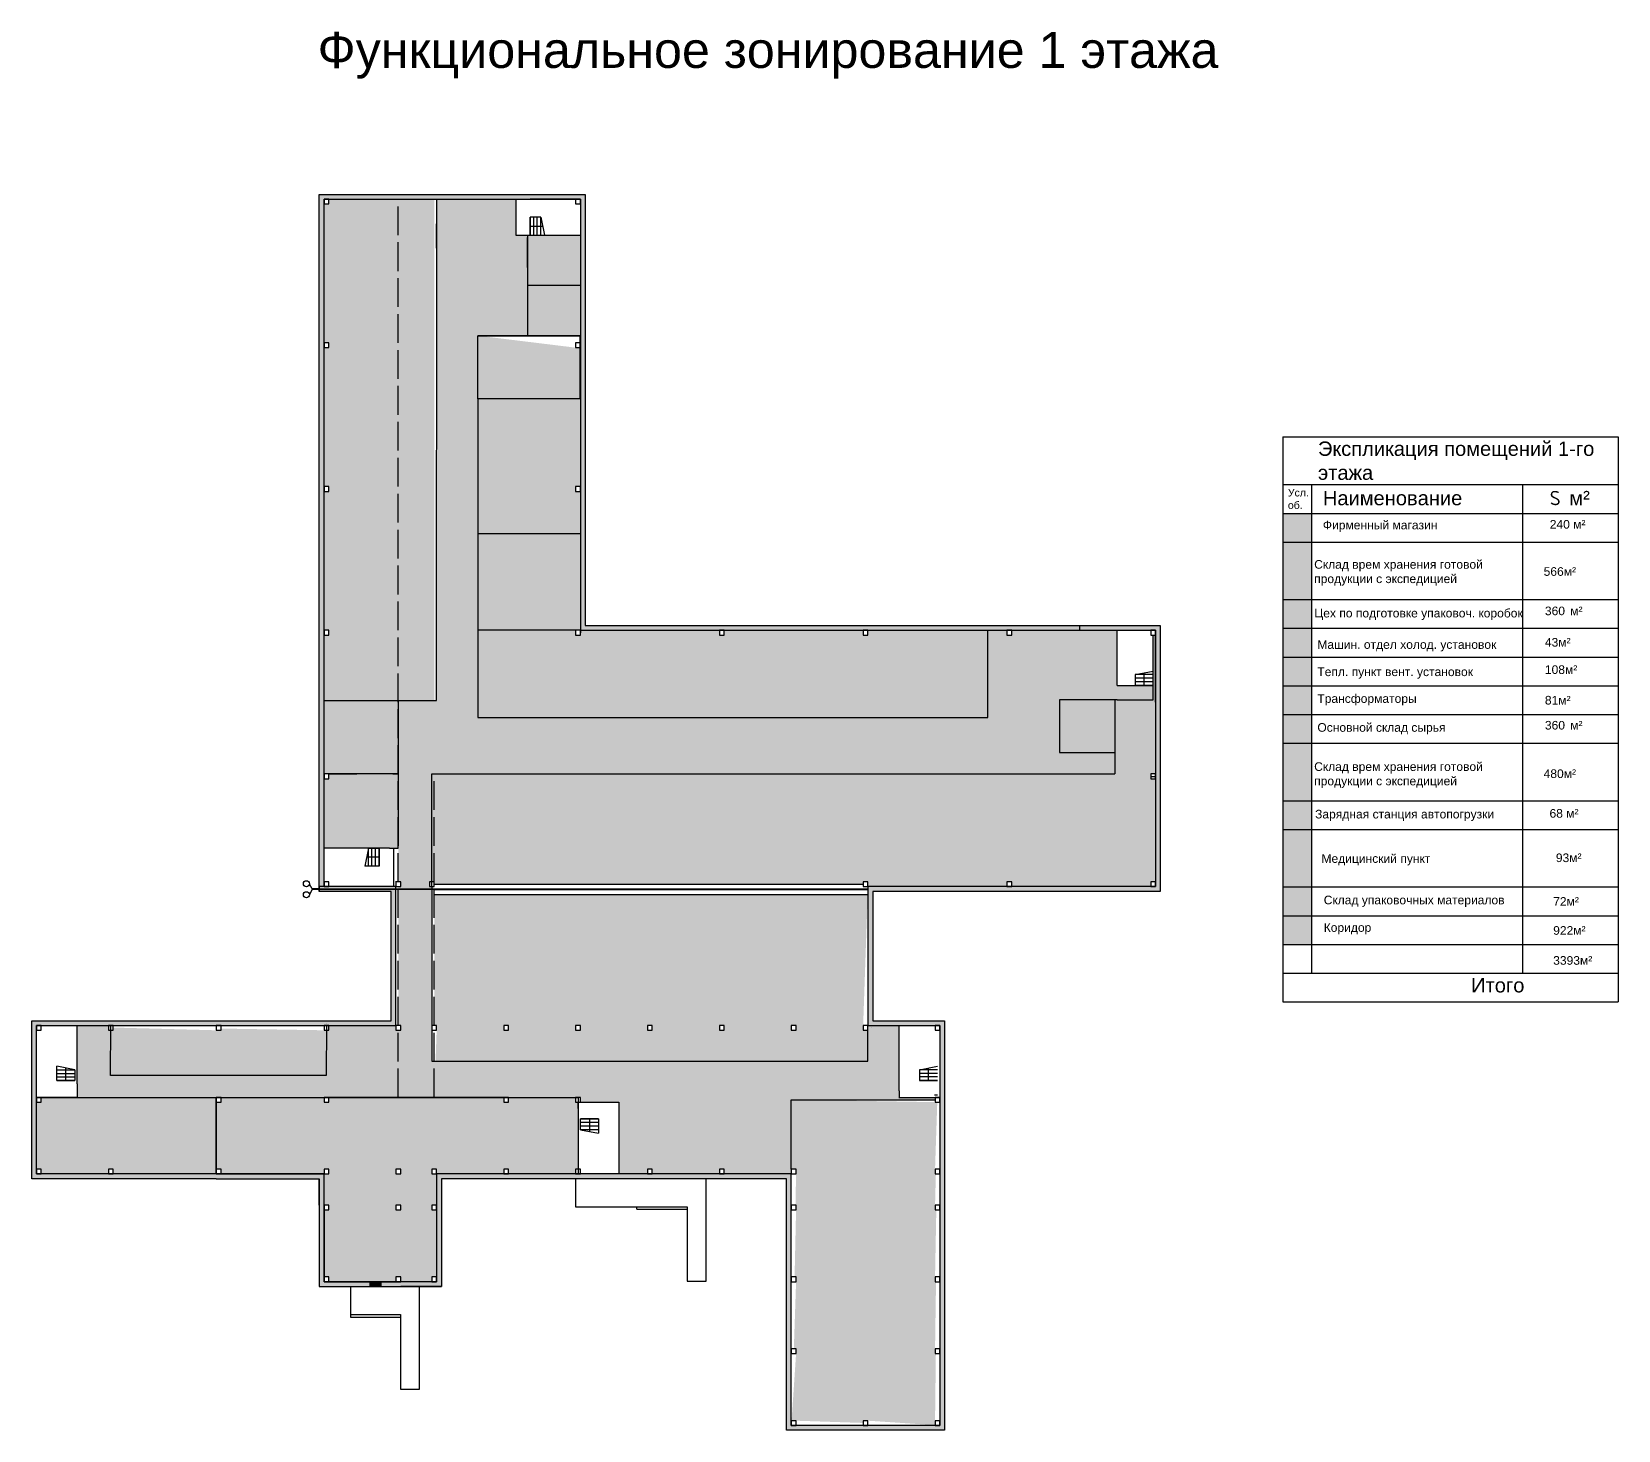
# Model space of a CAD drawing. Header units: millimetres. Extents: x -1544140 to 7445918, y -1294905 to 2019878.
# Drawn here: x 2007144 to 2139573, y -195513 to -78732 of the extents above; entities that cross this region are included whole.
import ezdxf

# ---------------------------------------------------------------- set-up
doc = ezdxf.new("R2010")
doc.units = ezdxf.units.MM
doc.header["$MEASUREMENT"] = 0
doc.linetypes.add('ACAD_ISO02W100', pattern=[15, 12, -3])
for name, color, linetype in [('Plan 1', 7, 'Continuous'), ('Plan 2', 7, 'Continuous'), ('SANTEH', 7, 'Continuous')]:
    doc.layers.add(name, color=color, linetype=linetype)
doc.styles.get("Standard").update_dxf_attribs({"font": 'arial.ttf'})

msp = doc.modelspace()

# ---------------------------------------------------------------- hatches: boundary and pattern name
at = {"true_color": 0x636466}
h = msp.add_hatch(color=251, dxfattribs=at)
h.dxf.hatch_style = 1
h.paths.add_polyline_path([(2053344.1, -92313.2), (2031144, -92313.2), (2031144, -92913.2), (2031544, -92913.2), (2031544, -92713.2), (2052944.1, -92713.2), (2052944.1, -92913.2), (2053344.1, -92913.2)])
h.paths.add_polyline_path([(2053344.1, -92913.2), (2052944.1, -92913.2), (2052944.2, -128713.2), (2100944, -128713.2), (2100944, -150113.2), (2076944, -150113.2), (2076944, -161713.2), (2082944, -161713.2), (2082944, -195113.2), (2070544, -195113.2), (2070544, -174113.2), (2052744.3, -174113.2), (2052744.3, -174513.2), (2070144, -174513.2), (2070144, -195513.2), (2083344, -195513.2), (2083344, -161313.2), (2077344, -161313.2), (2077344, -150513.2), (2101344, -150513.2), (2101344, -128313.2), (2053344.2, -128313.2)])
h.paths.add_polyline_path([(2031544, -92913.2), (2031144, -92913.2), (2031144, -104913.2), (2031544, -104913.2)])
h.paths.add_polyline_path([(2031544, -104913.2), (2031144, -104913.2), (2031144, -116913.2), (2031544, -116913.2)])
h.paths.add_polyline_path([(2031544, -116913.2), (2031144, -116913.2), (2031144, -128913.2), (2031544, -128913.2)])
h.paths.add_polyline_path([(2031544, -128913.2), (2031144, -128913.2), (2031144, -150513.2), (2031744, -150513.2), (2031744, -150113.2), (2031544, -150113.2)])
h.paths.add_polyline_path([(2037544, -150113.2), (2031944, -150113.2), (2031744, -150113.2), (2031744, -150513.2), (2031944, -150513.2), (2037144, -150513.2), (2037144, -161313.2), (2031744, -161313.2), (2031744, -161713.2), (2037544, -161713.2)])
h.paths.add_polyline_path([(2031744, -161313.2), (2022744, -161313.2), (2022744, -161713.2), (2031744, -161713.2)])
h.paths.add_polyline_path([(2013744, -161313.2), (2007744, -161313.2), (2007744, -161713.2), (2013744, -161713.2)])
h.paths.add_polyline_path([(2022744, -161313.2), (2013744, -161313.2), (2013744, -161713.2), (2022744, -161713.2)])
h.paths.add_polyline_path([(2007744, -161313.2), (2007144, -161313.2), (2007144, -161913.2), (2007544, -161913.2), (2007544, -161713.2), (2007744, -161713.2)])
h.paths.add_polyline_path([(2007544, -161913.2), (2007144, -161913.2), (2007144, -167913.2), (2007544, -167913.2)])
h.paths.add_polyline_path([(2007544, -167913.2), (2007144, -167913.2), (2007144, -173913.2), (2007544, -173913.2)])
h.paths.add_polyline_path([(2013744, -174113.2), (2007744, -174113.2), (2007744, -174513.2), (2013744, -174513.2)])
h.paths.add_polyline_path([(2007744, -174113.2), (2007544, -174113.2), (2007544, -173913.2), (2007144, -173913.2), (2007144, -174513.2), (2007744, -174513.2)])
h.paths.add_polyline_path([(2022744, -174113.2), (2022544, -174113.2), (2013744, -174113.2), (2013744, -174513.2), (2022544, -174513.2), (2022744, -174513.2)])
h.paths.add_polyline_path([(2031544, -174113.2), (2022944, -174113.2), (2022744, -174113.2), (2022744, -174513.2), (2031144, -174513.2), (2031144, -176713.2), (2031144, -176913.2), (2031544, -176913.2), (2031544, -176713.2)])
h.paths.add_polyline_path([(2031544, -177113.2), (2031544, -176913.2), (2031144, -176913.2), (2031144, -182913.2), (2031544, -182913.2), (2031544, -182713.2)])
h.paths.add_polyline_path([(2031744, -183113.2), (2031544, -183113.2), (2031544, -182913.2), (2031144, -182913.2), (2031144, -183513.2), (2031744, -183513.2)])
h.paths.add_polyline_path([(2040744, -183113.2), (2037944, -183113.2), (2037744, -183113.2), (2037744, -183513.2), (2037944, -183513.2), (2040744, -183513.2)])
h.paths.add_polyline_path([(2041344, -176913.2), (2040944, -176913.2), (2040944, -182913.2), (2041344, -182913.2)])
h.paths.add_polyline_path([(2041344, -182913.2), (2040944, -182913.2), (2040944, -183113.2), (2040744, -183113.2), (2040744, -183513.2), (2041344, -183513.2)])
h.paths.add_polyline_path([(2041344, -174513.2), (2046744, -174513.2), (2046744, -174113.2), (2040944, -174113.2), (2040944, -176913.2), (2041344, -176913.2)])
h.paths.add_polyline_path([(2052744.3, -174113.2), (2046744, -174113.2), (2046744, -174513.2), (2052744.3, -174513.2)])
h.paths.add_polyline_path([(2035375.9, -183513.2), (2035375.9, -183113.2), (2031744, -183113.2), (2031744, -183513.2)])
h.paths.add_polyline_path([(2036275.9, -183113.2), (2036275.9, -183513.2), (2037744, -183513.2), (2037744, -183113.2)])
at = {"true_color": 0xcecce6, "transparency": 33554687}
h = msp.add_hatch(color=254, dxfattribs=at)
h.dxf.hatch_style = 1
h.paths.add_polyline_path([(2037744, -92713.2), (2031944, -92713.2), (2031944, -93113.2), (2031544, -93113.2), (2031544, -104713.2), (2031944, -104713.2), (2031944, -105113.2), (2031544, -105113.2), (2031544, -116713.2), (2031944, -116713.2), (2031944, -117113.2), (2031544, -117113.2), (2031544, -128713.2), (2031944, -128713.2), (2031944, -129113.2), (2031544, -129113.2), (2031544, -134578.6), (2037744, -134578.6)])
h.paths.add_polyline_path([(2040744, -92713.2), (2037744, -92713.2), (2037744, -134578.6), (2040744, -134578.6)])
at = {"true_color": 0xafd9aa, "transparency": 33554687}
h = msp.add_hatch(color=9, dxfattribs=at)
h.dxf.hatch_style = 1
h.paths.add_polyline_path([(2092940.6, -134513.1), (2097744, -134513.2), (2100498.6, -134513.2), (2100744, -134513.2), (2100744, -133497.2), (2100744, -133317.1), (2097744, -133317.1), (2097744, -128713.2), (2088944, -128713.2), (2088944, -129113.2), (2088544, -129113.2), (2088544, -128713.2), (2086944.2, -128713.2), (2086944.2, -135993.4), (2044586.4, -135993.4), (2044386.4, -135993.4), (2044386.4, -109374.3), (2044386.4, -104113.2), (2048537.6, -104113.2), (2048537.6, -99913.2), (2048537.6, -95713.2), (2047544.1, -95713.2), (2047544.1, -95467.8), (2047544.1, -92713.2), (2040950.4, -92713.2), (2040944, -134578.6), (2037744, -134578.6), (2037744, -140713.2), (2037744, -146715.6), (2037744, -146913.2), (2037744, -149713.2), (2037944, -149713.2), (2037944, -150113.2), (2037744, -150113.2), (2037744, -150313.2), (2040544, -150313.2), (2040544, -150113.2), (2040344, -150113.2), (2040344, -149713.2), (2040544, -149713.2), (2040544, -140713.2), (2068887.7, -140713.2), (2097547.1, -140713.2), (2097547.1, -138912.4), (2092940.6, -138912.4)])
at = {"true_color": 0xadddf7, "transparency": 33554687}
h = msp.add_hatch(color=141, dxfattribs=at)
h.dxf.hatch_style = 1
h.paths.add_polyline_path([(2052944.1, -99913.2), (2052944.1, -95713.2), (2048537.6, -95713.2), (2048537.6, -99913.2)])
at = {"true_color": 0xfeeab9, "transparency": 33554687}
h = msp.add_hatch(color=254, dxfattribs=at)
h.dxf.hatch_style = 1
h.paths.add_polyline_path([(2052944.1, -100113.2), (2052944.1, -99913.2), (2048537.6, -99913.2), (2048537.6, -104113.2), (2052893.9, -104113.2), (2052944.1, -104113.2)])
at = {"true_color": 0xf27172, "transparency": 33554687}
h = msp.add_hatch(color=11, dxfattribs=at)
h.dxf.hatch_style = 1
h.paths.add_polyline_path([(2052893.9, -105113.2), (2052544.1, -105113.2), (2044386.4, -104113.2), (2044386.4, -109374.3), (2052893.9, -109374.3)])
at = {"true_color": 0xd19cc7, "transparency": 33554687}
h = msp.add_hatch(color=9, dxfattribs=at)
h.dxf.hatch_style = 1
h.paths.add_polyline_path([(2052944.1, -109374.3), (2044386.4, -109374.3), (2044386.4, -120618.3), (2052944.1, -120618.3), (2052944.1, -117113.2), (2052544.1, -117113.2), (2052544.1, -116713.2), (2052944.1, -116713.2)])
at = {"true_color": 0xf7abae, "transparency": 33554687}
h = msp.add_hatch(color=241, dxfattribs=at)
h.dxf.hatch_style = 1
h.paths.add_polyline_path([(2113973.1, -118948.4), (2111573.1, -118948.4), (2111573.1, -121348.4), (2113973.1, -121348.4)])
at = {"true_color": 0xfecc66, "transparency": 33554687}
h = msp.add_hatch(color=31, dxfattribs=at)
h.dxf.hatch_style = 1
h.paths.add_polyline_path([(2111573.1, -121348.4), (2111573.1, -126148.4), (2113973.1, -126148.4), (2113973.1, -121348.4)])
h.paths.add_polyline_path([(2068612, -140713.2), (2040544, -140713.2), (2040544, -149713.2), (2040744, -149713.2), (2040744, -149913.2), (2076544, -149913.2), (2076544, -149713.2), (2076944, -149713.2), (2076944, -150113.2), (2088544, -150113.2), (2088544, -149713.2), (2088944, -149713.2), (2088944, -150113.2), (2100544, -150113.2), (2100544, -149713.2), (2100944, -149713.2), (2100944, -141113.2), (2100544, -141113.2), (2100544, -140713.2), (2100944, -140713.2), (2100944, -129113.2), (2100744, -129113.2), (2100744, -133497.2), (2100744, -134513.2), (2100498.6, -134513.2), (2097744, -134513.2), (2097547.2, -134513.2), (2097547.1, -140713.2)])
at = {"true_color": 0xd0e67f, "transparency": 33554687}
h = msp.add_hatch(color=61, dxfattribs=at)
h.dxf.hatch_style = 1
h.paths.add_polyline_path([(2052944.1, -120618.3), (2044386.4, -120618.3), (2044386.4, -128713.2), (2052544.2, -128713.2), (2052944.2, -128713.2)])
at = {"true_color": 0x7aafdf, "transparency": 33554687}
h = msp.add_hatch(color=143, dxfattribs=at)
h.dxf.hatch_style = 1
h.paths.add_polyline_path([(2113973.1, -126148.4), (2111573.1, -126148.4), (2111573.1, -128548.4), (2113973.1, -128548.4)])
at = {"true_color": 0xf8f6b0, "transparency": 33554687}
h = msp.add_hatch(color=51, dxfattribs=at)
h.dxf.hatch_style = 1
h.paths.add_polyline_path([(2086944.2, -128713.2), (2076944, -128713.2), (2076944, -129113.2), (2076544, -129113.2), (2076544, -128713.2), (2064944, -128713.2), (2064944, -129113.2), (2064544, -129113.2), (2064544, -128713.2), (2052944.2, -128713.2), (2052944.2, -128913.2), (2052944.2, -129113.2), (2052544.2, -129113.2), (2052544.2, -128713.2), (2044386.4, -128713.2), (2044386.4, -135993.4), (2044586.4, -135993.4), (2086944.2, -135993.4)])
h.paths.add_polyline_path([(2113973.1, -138148.4), (2111573.1, -138148.4), (2111573.1, -142948.4), (2113973.1, -142948.4)])
at = {"true_color": 0xf27172, "transparency": 33554687}
h = msp.add_hatch(color=11, dxfattribs=at)
h.dxf.hatch_style = 1
h.paths.add_polyline_path([(2111573.1, -130948.4), (2113973.1, -130948.4), (2113973.1, -128548.4), (2111573.1, -128548.4)])
at = {"true_color": 0xd19cc7, "transparency": 33554687}
h = msp.add_hatch(color=9, dxfattribs=at)
h.dxf.hatch_style = 1
h.paths.add_polyline_path([(2113973.1, -130948.4), (2111573.1, -130948.4), (2111573.1, -133348.4), (2113973.1, -133348.4)])
at = {"true_color": 0xd0e67f, "transparency": 33554687}
h = msp.add_hatch(color=61, dxfattribs=at)
h.dxf.hatch_style = 1
h.paths.add_polyline_path([(2113973.1, -133348.4), (2111573.1, -133348.4), (2111573.1, -135748.4), (2113973.1, -135748.4)])
at = {"true_color": 0xd7ebd2, "transparency": 33554687}
h = msp.add_hatch(color=254, dxfattribs=at)
h.dxf.hatch_style = 1
h.paths.add_polyline_path([(2037744, -140713.2), (2037744, -134578.6), (2031544, -134578.6), (2031544, -140713.2)])
at = {"true_color": 0xadddf7, "transparency": 33554687}
h = msp.add_hatch(color=141, dxfattribs=at)
h.dxf.hatch_style = 1
h.paths.add_polyline_path([(2092940.6, -138912.4), (2097547.1, -138912.4), (2097547.2, -134513.2), (2092940.6, -134513.1)])
at = {"true_color": 0xcecce6, "transparency": 33554687}
h = msp.add_hatch(color=254, dxfattribs=at)
h.dxf.hatch_style = 1
h.paths.add_polyline_path([(2113973.1, -135748.4), (2111573.1, -135748.4), (2111573.1, -138148.4), (2113973.1, -138148.4)])
at = {"true_color": 0xf8991e, "transparency": 33554687}
h = msp.add_hatch(color=30, dxfattribs=at)
h.dxf.hatch_style = 1
h.paths.add_polyline_path([(2037744, -140713.2), (2031944, -140713.2), (2031944, -141113.2), (2031544, -141113.2), (2031544, -146913.2), (2037012.2, -146913.2), (2037344, -146913.2), (2037744, -146913.2), (2037744, -146715.6)])
h = msp.add_hatch(color=30, dxfattribs=at)
h.dxf.hatch_style = 1
h.paths.add_polyline_path([(2113973.1, -142948.4), (2111573.1, -142948.4), (2111573.1, -145348.4), (2113973.1, -145348.4)])
at = {"true_color": 0x76470a, "transparency": 33554687}
h = msp.add_hatch(color=36, dxfattribs=at)
h.dxf.hatch_style = 1
h.paths.add_polyline_path([(2111573.1, -150148.4), (2113973.1, -150148.4), (2113973.1, -145348.4), (2111573.1, -145348.4)])
at = {"true_color": 0xafd9aa, "transparency": 33554687}
h = msp.add_hatch(color=9, dxfattribs=at)
h.dxf.hatch_style = 1
h.paths.add_polyline_path([(2037744, -162113.2), (2037544, -162113.2), (2037544, -161713.2), (2031944, -161713.2), (2031944, -162113.2), (2031740.2, -162113.2), (2031715.6, -165886.5), (2013716.8, -165886.5), (2013741.4, -162113.2), (2013544, -162113.2), (2013544, -161713.2), (2010944, -161713.2), (2010944, -166582.6), (2010944.1, -167713.2), (2022544, -167713.2), (2022544.1, -167713.2), (2022544.1, -167713.2), (2031944.1, -167713.2), (2037744, -167713.2)])
h.paths.add_polyline_path([(2040544, -162113.2), (2040544, -161713.2), (2040544, -150363.2), (2037744, -150363.2), (2037744, -161713.2), (2037944, -161713.2), (2037944, -162113.2), (2037744, -162113.2), (2037744, -167713.2), (2040744, -167713.2), (2040744, -164696.8), (2040544, -164696.8)])
h.paths.add_polyline_path([(2079544, -161713.2), (2077144, -161713.2), (2076944, -161713.2), (2076944, -162113.2), (2076944, -164696.8), (2040744, -164696.8), (2040744, -167713.2), (2046944.1, -167713.2), (2052544.3, -167713.2), (2052544.3, -167713.2), (2052944.3, -167713.2), (2052944.3, -168113.9), (2053163.9, -168113.8), (2056144.3, -168113.8), (2056144.3, -169329.2), (2056144.3, -174113.2), (2058544, -174113.2), (2058544, -173713.2), (2058944, -173713.2), (2058944, -174113.2), (2064544, -174113.2), (2064544, -173713.2), (2064944, -173713.2), (2064944, -174113.2), (2070544, -174113.2), (2070544, -173713.2), (2070544, -167913.2), (2082544, -167913.2), (2082544, -167713.2), (2082498.6, -167713.2), (2079544, -167712.4), (2079544, -167181.4)])
at = {"true_color": 0x9898cc, "transparency": 33554687}
h = msp.add_hatch(color=253, dxfattribs=at)
h.dxf.hatch_style = 1
h.paths.add_polyline_path([(2076944, -164696.8), (2076944, -162113.2), (2076544, -162113.2), (2076544, -161713.2), (2076921.6, -150763.2), (2040744, -150763.2), (2040744, -161713.2), (2040944, -161713.2), (2040944, -162113.2), (2040851.8, -164696.8)])
h.paths.add_polyline_path([(2052944.3, -161713.2), (2052944.3, -162113.2), (2052544.3, -162113.2), (2052544.3, -161713.2)], flags=16)
h.paths.add_polyline_path([(2058544, -161713.2), (2058944, -161713.2), (2058944, -162113.2), (2058544, -162113.2)], flags=16)
h.paths.add_polyline_path([(2046944, -161713.2), (2046944, -162113.2), (2046544, -162113.2), (2046544, -161713.2)], flags=16)
h.paths.add_polyline_path([(2064544, -161713.2), (2064944, -161713.2), (2064944, -162113.2), (2064544, -162113.2)], flags=16)
h.paths.add_polyline_path([(2070544, -161713.2), (2070944, -161713.2), (2070944, -162113.2), (2070544, -162113.2)], flags=16)
at = {"true_color": 0x636466, "transparency": 33554687}
h = msp.add_hatch(color=251, dxfattribs=at)
h.dxf.hatch_style = 1
h.paths.add_polyline_path([(2113973.1, -150148.4), (2111573.1, -150148.4), (2111573.1, -152548.4), (2113973.1, -152548.4)])
at = {"true_color": 0xafd9aa, "transparency": 33554687}
h = msp.add_hatch(color=9, dxfattribs=at)
h.dxf.hatch_style = 1
h.paths.add_polyline_path([(2113973.1, -154948.4), (2113973.1, -152548.4), (2111573.1, -152548.4), (2111573.1, -154948.4)])
at = {"transparency": 33554687}
h = msp.add_hatch(color=8, dxfattribs=at)
h.dxf.hatch_style = 1
h.paths.add_polyline_path([(2031715.6, -165886.5), (2031740.2, -162113.2), (2031544, -162113.2), (2022944, -161969.9), (2022944, -162113.2), (2022544, -162113.2), (2013944, -161883.9), (2013944, -162113.2), (2013741.4, -162113.2), (2013716.8, -165886.5)])
at = {"true_color": 0x76470a, "transparency": 33554687}
h = msp.add_hatch(color=36, dxfattribs=at)
h.dxf.hatch_style = 1
h.paths.add_polyline_path([(2022544, -167713.2), (2007944, -167713.2), (2007944, -168113.2), (2007544, -168113.2), (2007544, -173713.2), (2007944, -173713.2), (2007944, -174113.2), (2013544, -174113.2), (2013544, -173713.2), (2013944, -173713.2), (2013944, -174113.2), (2022544, -174113.2), (2022544, -173713.2)])
at = {"true_color": 0xf7abae, "transparency": 33554687}
h = msp.add_hatch(color=241, dxfattribs=at)
h.dxf.hatch_style = 1
h.paths.add_polyline_path([(2052744.3, -168113.2), (2052544.3, -168113.2), (2052544.3, -167713.2), (2046944.1, -167713.2), (2046944.1, -168113.2), (2046544.1, -168113.2), (2046544.1, -167713.2), (2031944.1, -167713.2), (2031944.1, -168113.2), (2031544.1, -168113.2), (2031544.1, -167713.2), (2022944.1, -167713.2), (2022944.1, -168113.2), (2022544.1, -168113.2), (2022544, -173713.2), (2022944, -173713.2), (2022944, -174113.2), (2031544, -174113.2), (2031544, -173713.2), (2031944, -173713.2), (2031944, -174113.2), (2031544, -174113.2), (2031544, -176713.2), (2031944, -176713.2), (2031944, -177113.2), (2031544, -177113.2), (2031544, -182713.2), (2031944, -182713.2), (2031944, -183113.2), (2037544, -183113.2), (2037544, -182713.2), (2037944, -182713.2), (2037944, -183113.2), (2040544, -183113.2), (2040544, -182713.2), (2040944, -182713.2), (2040944, -177113.2), (2040544, -177113.2), (2040544, -176713.2), (2040944, -176713.2), (2040944, -174113.2), (2040544, -174113.2), (2040544, -173713.2), (2040944, -173713.2), (2040944, -174113.2), (2046544, -174113.2), (2046544, -173713.2), (2046944, -173713.2), (2046944, -174113.2), (2052544.3, -174113.2), (2052544.3, -173713.2), (2052744.3, -173713.2)])
h.paths.add_polyline_path([(2037944, -173713.2), (2037944, -174113.2), (2037544, -174113.2), (2037544, -173713.2)], flags=16)
h.paths.add_polyline_path([(2037944, -176713.2), (2037944, -177113.2), (2037544, -177113.2), (2037544, -176713.2)], flags=16)
at = {"true_color": 0x7aafdf, "transparency": 33554687}
h = msp.add_hatch(color=143, dxfattribs=at)
h.dxf.hatch_style = 1
h.paths.add_polyline_path([(2070944, -182713.2), (2070944, -183113.2), (2070757.4, -188713.2), (2070944, -188713.2), (2070944, -189113.2), (2070570.7, -194713.2), (2070944, -194713.2), (2076544, -194899.9), (2076544, -194713.2), (2076944, -194713.2), (2082544, -195086.5), (2082544, -194713.2), (2082611.9, -189113.2), (2082544, -189113.2), (2082544, -188713.2), (2082627, -183113.2), (2082544, -183113.2), (2082544, -182713.2), (2082650.7, -177113.2), (2082544, -177113.2), (2082544, -176713.2), (2082613.4, -174113.2), (2082544, -174113.2), (2082544, -173713.2), (2082730.7, -168113.2), (2082544, -168113.2), (2070544, -167913.2), (2070544, -173713.2), (2070944, -173713.2), (2070944, -174113.2), (2070894.5, -176713.2), (2070944, -176713.2), (2070944, -177113.2), (2070819.6, -182713.2)])
at = {"true_color": 0x636466, "transparency": 33554687}
h = msp.add_hatch(color=251, dxfattribs=at)
h.dxf.hatch_style = 1
h.paths.add_polyline_path([(2036275.9, -183113.2), (2035375.9, -183113.2), (2035375.9, -183513.2), (2036275.9, -183513.2)])

# ---------------------------------------------------------------- linework, layer by layer
at = {"color": 9, "linetype": 'ACAD_ISO02W100', "ltscale": 200, "true_color": 0xc4c4c5}
for p, q in [((2037744, -167713.2), (2037744, -92713.2)), ((2040744, -167713.2), (2040744, -140913.2)), ((2100544, -140913.2), (2100944, -140913.2))]:
    msp.add_line(p, q, dxfattribs=at)
for p, q in [((2040944, -134578.6), (2040950.4, -92713.2)), ((2040944, -96797.4), (2040950.4, -92713.2)), ((2047544.1, -92713.2), (2047544.1, -95467.8)), ((2052944.1, -92713.2), (2048744.1, -92713.2)), ((2048744.1, -95713.2), (2048744.1, -94213.2)), ((2049644.1, -94213.2), (2048744.1, -94213.2)), ((2048744.1, -94213.2), (2048744.1, -95713.2)), ((2048744.1, -94963.2), (2049794.1, -94963.2)), ((2049044.1, -95713.2), (2049044.1, -94213.2)), ((2049344.1, -95713.2), (2049344.1, -94213.2)), ((2049644.1, -95713.2), (2049644.1, -94213.2)), ((2049644.1, -94213.2), (2049944.1, -95713.2)), ((2047544.1, -95467.8), (2047544.1, -95713.2)), ((2047544.1, -95713.2), (2048560.1, -95713.2)), ((2048537.6, -95713.2), (2048537.6, -99913.2)), ((2048560.1, -95713.2), (2052944.1, -95713.2)), ((2052944.1, -99913.2), (2048537.6, -99913.2)), ((2048537.6, -99913.2), (2048537.6, -104113.2)), ((2048537.6, -104113.2), (2044386.4, -104113.2)), ((2044386.4, -109374.3), (2044386.4, -104113.2)), ((2052944.1, -104113.2), (2048537.6, -104113.2)), ((2052893.9, -109374.3), (2044386.4, -109374.3)), ((2044386.4, -109374.3), (2044386.4, -135993.4)), ((2044386.4, -120618.3), (2052944.1, -120618.3)), ((2094593.9, -128313.2), (2094593.9, -128713.2)), ((2052544.2, -128713.2), (2044386.4, -128713.2)), ((2086944.2, -135993.4), (2086944.2, -128728.1)), ((2097744, -133317.1), (2097744, -128713.2)), ((2100744, -133497.2), (2100744, -129113.2)), ((2100944, -133719.6), (2100944, -129113.2)), ((2099244, -132413.2), (2100744, -132113.2)), ((2100744, -132413.2), (2099244, -132413.2)), ((2099244, -132413.2), (2099244, -133313.2)), ((2099994, -133313.2), (2099994, -132263.2)), ((2097744, -133317.1), (2100744, -133317.1)), ((2100744, -132713.2), (2099244, -132713.2)), ((2100744, -133013.2), (2099244, -133013.2)), ((2100744, -133313.2), (2099244, -133313.2)), ((2099244, -133313.2), (2100744, -133313.2)), ((2100744, -134513.2), (2100744, -133497.2)), ((2100944, -134713.2), (2100944, -133719.6)), ((2031544, -134578.6), (2040944, -134578.6)), ((2092940.6, -134513.1), (2092940.6, -138912.4)), ((2097744, -134513.2), (2092940.6, -134513.1)), ((2097547.2, -134513.2), (2097547.1, -140713.2)), ((2097744, -134513.2), (2100498.6, -134513.2)), ((2100498.6, -134513.2), (2100744, -134513.2)), ((2044386.4, -135993.4), (2044586.4, -135993.4)), ((2044586.4, -135993.4), (2086944.2, -135993.4)), ((2092940.6, -138912.4), (2097547.1, -138912.4)), ((2031944, -140713.2), (2034281.7, -140713.2)), ((2037281.7, -140713.2), (2037744, -140713.2)), ((2037744, -140713.2), (2037744, -146715.6)), ((2040544, -150113.2), (2040544, -140713.2)), ((2040544, -140713.2), (2068887.7, -140713.2)), ((2068612, -140713.2), (2097547.1, -140713.2)), ((2037012.2, -146913.2), (2031544, -146913.2)), ((2035244, -146913.2), (2034944, -148413.2)), ((2035244, -148413.2), (2035244, -146913.2)), ((2035244, -146913.2), (2036144, -146913.2)), ((2035544, -148413.2), (2035544, -146913.2)), ((2035844, -148413.2), (2035844, -146913.2)), ((2036144, -148413.2), (2036144, -146913.2)), ((2036144, -146913.2), (2036144, -148413.2)), ((2037012.2, -146913.2), (2037344, -146913.2)), ((2037344, -146913.2), (2037344, -147997.2)), ((2037344, -146913.2), (2037744, -146913.2)), ((2037744, -146913.2), (2037744, -146715.6)), ((2036144, -147663.2), (2035094, -147663.2)), ((2037344, -147997.2), (2037344, -149667.8)), ((2036144, -148413.2), (2034944, -148413.2)), ((2030562, -150363.2), (2030321, -150763.2)), ((2030562.9, -150313.2), (2030321.9, -149913.2)), ((2040744, -150363.2), (2030562, -150363.2)), ((2031144, -150313.2), (2030562.9, -150313.2)), ((2031544, -150113.2), (2031144, -150113.2)), ((2031144, -150113.2), (2031144, -150513.2)), ((2031144, -150313.2), (2040744, -150313.2)), ((2037344, -149667.8), (2037344, -150113.2)), ((2037544, -149667.8), (2037544, -150113.2)), ((2040544, -150113.2), (2040544, -161713.2)), ((2040744, -149913.2), (2076544, -149913.2)), ((2040744, -150763.2), (2076944, -150763.2)), ((2010944, -166582.6), (2010944, -161713.2)), ((2040544, -162113.2), (2040544, -164696.8)), ((2076944, -164696.8), (2076944, -162113.2)), ((2077144, -161713.2), (2079544, -161713.2)), ((2077244, -161913.2), (2077244, -161913.2)), ((2079544, -167181.4), (2079544, -161713.2)), ((2010744, -165413.2), (2009244, -165113.2)), ((2009244, -166313.2), (2009244, -165113.2)), ((2009244, -165413.2), (2010744, -165413.2)), ((2009994, -166313.2), (2009994, -165263.2)), ((2010744, -165413.2), (2010744, -166313.2)), ((2040544, -164696.8), (2076944, -164696.8)), ((2081244, -165413.2), (2082744, -165113.2)), ((2082744, -165413.2), (2081244, -165413.2)), ((2081244, -165413.2), (2081244, -166313.2)), ((2081994, -166313.2), (2081994, -165263.2)), ((2009244, -165713.2), (2010744, -165713.2)), ((2009244, -166013.2), (2010744, -166013.2)), ((2009244, -166313.2), (2010744, -166313.2)), ((2010744, -166313.2), (2009244, -166313.2)), ((2010944, -166582.6), (2010944.1, -167712.4)), ((2082744, -165713.2), (2081244, -165713.2)), ((2082744, -166013.2), (2081244, -166013.2)), ((2082744, -166313.2), (2081244, -166313.2)), ((2081244, -166313.2), (2082744, -166313.2)), ((2007989.4, -167713.2), (2007544, -167713.2)), ((2009624.1, -167712.8), (2007989.4, -167713.2)), ((2010944.1, -167712.4), (2009624.1, -167712.8)), ((2022544.1, -168113.2), (2022544, -173713.2)), ((2022544.1, -167713.2), (2031944.1, -167713.2)), ((2046944.1, -167713.2), (2031944.1, -167713.2)), ((2046944.1, -167713.2), (2052744.3, -167713.2)), ((2052744.3, -168114), (2052744.3, -168114)), ((2052744.3, -168645), (2052744.3, -168114)), ((2052944.3, -168113.9), (2053163.9, -168113.8)), ((2053163.9, -168113.8), (2056144.3, -168113.8)), ((2056144.3, -168113.2), (2056144.3, -169329.2)), ((2070544, -173713.2), (2070544, -167913.2)), ((2070544, -167913.2), (2082544, -167913.2)), ((2079530.5, -167712.4), (2082498.6, -167713.2)), ((2079544, -167181.4), (2079544, -167712.4)), ((2082498.6, -167513.2), (2082744, -167513.2)), ((2082498.6, -167713.2), (2082944, -167713.2)), ((2052744.3, -168645), (2052744.3, -173713.2)), ((2056144.3, -169329.2), (2056144.3, -174113.2)), ((2054444.3, -169513.2), (2052944.3, -169513.2)), ((2052944.3, -170413.2), (2052944.3, -169513.2)), ((2052944.3, -169513.2), (2054444.3, -169513.2)), ((2054444.3, -169813.2), (2052944.3, -169813.2)), ((2054444.3, -170113.2), (2052944.3, -170113.2)), ((2054444.3, -170413.2), (2052944.3, -170413.2)), ((2052944.3, -170413.2), (2054444.3, -170713.2)), ((2053694.3, -169513.2), (2053694.3, -170563.2)), ((2054444.3, -169513.2), (2054444.3, -170713.2)), ((2022544, -174513.2), (2031144, -174513.2)), ((2022744, -174513.2), (2031144, -174513.2)), ((2022944, -174113.2), (2031544, -174113.2)), ((2031144, -174513.2), (2031144, -183513.2)), ((2052544.3, -174513.2), (2052544.3, -176855.6)), ((2063430.7, -183073.8), (2063430.7, -174513.2)), ((2031144, -176713.2), (2031144, -183513.2)), ((2031544, -177113.2), (2031544, -182713.2)), ((2052544.3, -176855.6), (2061849.2, -176855.6)), ((2057663.1, -176855.6), (2061849.2, -176855.6)), ((2057663.1, -177055.6), (2057663.1, -176855.6)), ((2057663.1, -177055.6), (2061849.2, -177055.6)), ((2061849.2, -176855.6), (2061849.2, -183073.8)), ((2031144, -183513.2), (2035375.9, -183513.2)), ((2031144, -183513.2), (2035375.9, -183513.2)), ((2031944, -183113.2), (2035375.9, -183113.2)), ((2033740.5, -183513.2), (2033740.5, -186055.6)), ((2035375.9, -183113.2), (2035375.9, -183513.2)), ((2035375.9, -183113.2), (2036275.9, -183113.2)), ((2036275.9, -183113.2), (2037544, -183113.2)), ((2036275.9, -183113.2), (2036275.9, -183513.2)), ((2036275.9, -183513.2), (2037944, -183513.2)), ((2036275.9, -183513.2), (2041344, -183513.2)), ((2039508.2, -192073.8), (2039508.2, -183513.2)), ((2061849.2, -183073.8), (2063430.7, -183073.8)), ((2033740.5, -185855.6), (2037926.7, -185855.6)), ((2033740.5, -186055.6), (2037926.7, -186055.6)), ((2037926.7, -185855.6), (2037926.7, -192073.8)), ((2037926.7, -192073.8), (2039508.2, -192073.8))]:
    msp.add_line(p, q)
at = {"color": 152, "true_color": 0x2776bb}
for p, q in [((2052944.1, -100113.2), (2052944.1, -104113.2)), ((2052944.1, -104113.2), (2050644.1, -104113.2))]:
    msp.add_line(p, q, dxfattribs=at)
at = {"color": 1}
for p, q in [((2040744, -150313.2), (2076944, -150313.2)), ((2040744, -150363.2), (2076944, -150363.2))]:
    msp.add_line(p, q, dxfattribs=at)
for points in [[(2022544, -174513.2), (2007144, -174513.2), (2007144, -161313.2), (2037144, -161313.2), (2037144, -150513.2), (2031944, -150513.2), (2031144, -150513.2), (2031144, -92313.2), (2053344.1, -92313.2), (2053344.2, -128313.2), (2101344, -128313.2), (2101344, -150513.2), (2077344, -150513.2), (2077344, -161313.2), (2083344, -161313.2), (2083344, -195513.2), (2070144, -195513.2), (2070144, -174513.2), (2041344, -174513.2), (2041344, -183513.2), (2037944, -183513.2)], [(2022544, -174113.2), (2007544, -174113.2), (2007544, -161713.2), (2037544, -161713.2), (2037544, -150113.2), (2031944, -150113.2), (2031544, -150113.2), (2031544, -92713.2), (2052944.1, -92713.2), (2052944.2, -128913.2), (2052944.2, -128713.2), (2100944, -128713.2), (2100944, -150113.2), (2076944, -150113.2), (2076944, -161713.2), (2082944, -161713.2), (2082944, -195113.2), (2070544, -195113.2), (2070544, -174113.2), (2040944, -174113.2), (2040944, -183113.2), (2037944, -183113.2)], [(2031744, -161513.2), (2031744.1, -161513.2), (2031744, -161518.9)], [(2031742.8, -161713.2), (2031715.6, -165886.5), (2013716.8, -165886.5), (2013744, -161712.5)], [(2022544, -174113.2), (2022544, -167713.2), (2052744.3, -167713.2), (2052744.3, -174113.2), (2040944, -174113.2), (2040944, -183113.2), (2031544, -183113.2), (2031544, -174113.2), (2022544, -174113.2)], [(2031544, -183113.2), (2031544, -174113.2), (2022944, -174113.2), (2022944, -173713.2), (2022544, -173713.2), (2022544.1, -168113.2), (2022944.1, -168113.2), (2022944.1, -167713.2), (2031544.1, -167713.2), (2031544.1, -168113.2), (2031944.1, -168113.2), (2031944.1, -167713.2), (2046544.1, -167713.2), (2046544.1, -168113.2), (2046944.1, -168113.2), (2046944.1, -167713.2), (2052544.3, -167713.2), (2052544.3, -168113.2), (2052744.3, -168113.2), (2052744.3, -173713.2), (2052544.3, -173713.2), (2052544.3, -174113.2), (2046944, -174113.2), (2046944, -173713.2), (2046544, -173713.2), (2046544, -174113.2), (2040944, -174113.2), (2040944, -173713.2), (2040544, -173713.2), (2040544, -174113.2), (2040944, -174113.2), (2040944, -176713.2), (2040544, -176713.2), (2040544, -177113.2), (2040944, -177113.2), (2040944, -182713.2), (2040544, -182713.2), (2040544, -183113.2), (2037944, -183113.2), (2037944, -182713.2), (2037544, -182713.2), (2037544, -183113.2), (2031944, -183113.2), (2031944, -182713.2), (2031544, -182713.2), (2031544, -177113.2), (2031944, -177113.2), (2031944, -176713.2), (2031544, -176713.2), (2031544, -174113.2), (2031944, -174113.2), (2031944, -173713.2), (2031544, -173713.2), (2031544, -174113.2), (2022944, -174113.2), (2022944, -173713.2), (2022544, -173713.2), (2022544.1, -168113.2), (2022944.1, -168113.2), (2022944.1, -167713.2)], [(2052944.3, -168113.2), (2052944.3, -167713.2), (2052544.3, -167713.2), (2052544.3, -168113.2), (2052944.3, -168113.2)], [(2052744.3, -168113.2), (2052744.3, -173713.2)], [(2052944.3, -168113.2), (2052944.3, -168113.9)], [(2031144, -176713.2), (2031144, -174513.2)], [(2031544, -176713.2), (2031544, -174113.2)], [(2035375.9, -183513.2), (2036275.9, -183513.2)]]:
    msp.add_lwpolyline(points)
for points in [[(2031544, -93113.2), (2031944, -93113.2), (2031944, -92713.2), (2031544, -92713.2)], [(2052544.1, -93113.2), (2052944.1, -93113.2), (2052944.1, -92713.2), (2052544.1, -92713.2)], [(2044386.4, -104113.2), (2052893.9, -104113.2), (2052893.9, -109374.3), (2044386.4, -109374.3)], [(2031544, -105113.2), (2031944, -105113.2), (2031944, -104713.2), (2031544, -104713.2)], [(2052544.1, -105113.2), (2052944.1, -105113.2), (2052944.1, -104713.2), (2052544.1, -104713.2)], [(2031544, -117113.2), (2031944, -117113.2), (2031944, -116713.2), (2031544, -116713.2)], [(2052544.1, -117113.2), (2052944.1, -117113.2), (2052944.1, -116713.2), (2052544.1, -116713.2)], [(2031544, -129113.2), (2031944, -129113.2), (2031944, -128713.2), (2031544, -128713.2)], [(2052544.2, -129113.2), (2052944.2, -129113.2), (2052944.2, -128713.2), (2052544.2, -128713.2)], [(2064544, -129113.2), (2064944, -129113.2), (2064944, -128713.2), (2064544, -128713.2)], [(2076544, -129113.2), (2076944, -129113.2), (2076944, -128713.2), (2076544, -128713.2)], [(2088544, -129113.2), (2088944, -129113.2), (2088944, -128713.2), (2088544, -128713.2)], [(2100544, -129113.2), (2100944, -129113.2), (2100944, -128713.2), (2100544, -128713.2)], [(2031544, -134578.6), (2037744, -134578.6), (2037744, -140713.2), (2031544, -140713.2)], [(2031544, -141113.2), (2031944, -141113.2), (2031944, -140713.2), (2031544, -140713.2)], [(2100544, -141113.2), (2100944, -141113.2), (2100944, -140713.2), (2100544, -140713.2)], [(2031544, -150113.2), (2031944, -150113.2), (2031944, -149713.2), (2031544, -149713.2)], [(2037544, -150113.2), (2037944, -150113.2), (2037944, -149713.2), (2037544, -149713.2)], [(2040344, -150113.2), (2040744, -150113.2), (2040744, -149713.2), (2040344, -149713.2)], [(2076544, -150113.2), (2076944, -150113.2), (2076944, -149713.2), (2076544, -149713.2)], [(2088544, -150113.2), (2088944, -150113.2), (2088944, -149713.2), (2088544, -149713.2)], [(2100544, -150113.2), (2100944, -150113.2), (2100944, -149713.2), (2100544, -149713.2)], [(2007544, -162113.2), (2007944, -162113.2), (2007944, -161713.2), (2007544, -161713.2)], [(2013544, -162113.2), (2013944, -162113.2), (2013944, -161713.2), (2013544, -161713.2)], [(2022544, -162113.2), (2022944, -162113.2), (2022944, -161713.2), (2022544, -161713.2)], [(2031544, -162113.2), (2031944, -162113.2), (2031944, -161713.2), (2031544, -161713.2)], [(2037544, -162113.2), (2037944, -162113.2), (2037944, -161713.2), (2037544, -161713.2)], [(2040544, -162113.2), (2040944, -162113.2), (2040944, -161713.2), (2040544, -161713.2)], [(2046544, -162113.2), (2046944, -162113.2), (2046944, -161713.2), (2046544, -161713.2)], [(2052544.3, -162113.2), (2052944.3, -162113.2), (2052944.3, -161713.2), (2052544.3, -161713.2)], [(2058544, -162113.2), (2058944, -162113.2), (2058944, -161713.2), (2058544, -161713.2)], [(2064544, -162113.2), (2064944, -162113.2), (2064944, -161713.2), (2064544, -161713.2)], [(2070544, -162113.2), (2070944, -162113.2), (2070944, -161713.2), (2070544, -161713.2)], [(2076544, -162113.2), (2076944, -162113.2), (2076944, -161713.2), (2076544, -161713.2)], [(2082544, -162113.2), (2082944, -162113.2), (2082944, -161713.2), (2082544, -161713.2)], [(2007544, -168113.2), (2007944, -168113.2), (2007944, -167713.2), (2007544, -167713.2)], [(2007544, -167713.2), (2022544, -167713.2), (2022544, -174113.2), (2007544, -174113.2)], [(2022544.1, -168113.2), (2022944.1, -168113.2), (2022944.1, -167713.2), (2022544.1, -167713.2)], [(2031544.1, -168113.2), (2031944.1, -168113.2), (2031944.1, -167713.2), (2031544.1, -167713.2)], [(2046544.1, -168113.2), (2046944.1, -168113.2), (2046944.1, -167713.2), (2046544.1, -167713.2)], [(2082544, -168113.2), (2082944, -168113.2), (2082944, -167713.2), (2082544, -167713.2)], [(2007544, -174113.2), (2007944, -174113.2), (2007944, -173713.2), (2007544, -173713.2)], [(2013544, -174113.2), (2013944, -174113.2), (2013944, -173713.2), (2013544, -173713.2)], [(2022544, -174113.2), (2022944, -174113.2), (2022944, -173713.2), (2022544, -173713.2)], [(2031544, -174113.2), (2031944, -174113.2), (2031944, -173713.2), (2031544, -173713.2)], [(2037544, -174113.2), (2037944, -174113.2), (2037944, -173713.2), (2037544, -173713.2)], [(2040544, -174113.2), (2040944, -174113.2), (2040944, -173713.2), (2040544, -173713.2)], [(2046544, -174113.2), (2046944, -174113.2), (2046944, -173713.2), (2046544, -173713.2)], [(2052544.3, -174113.2), (2052944.3, -174113.2), (2052944.3, -173713.2), (2052544.3, -173713.2)], [(2058544, -174113.2), (2058944, -174113.2), (2058944, -173713.2), (2058544, -173713.2)], [(2064544, -174113.2), (2064944, -174113.2), (2064944, -173713.2), (2064544, -173713.2)], [(2070544, -174113.2), (2070944, -174113.2), (2070944, -173713.2), (2070544, -173713.2)], [(2082544, -174113.2), (2082944, -174113.2), (2082944, -173713.2), (2082544, -173713.2)], [(2031544, -177113.2), (2031944, -177113.2), (2031944, -176713.2), (2031544, -176713.2)], [(2037544, -177113.2), (2037944, -177113.2), (2037944, -176713.2), (2037544, -176713.2)], [(2040544, -177113.2), (2040944, -177113.2), (2040944, -176713.2), (2040544, -176713.2)], [(2070544, -177113.2), (2070944, -177113.2), (2070944, -176713.2), (2070544, -176713.2)], [(2082544, -177113.2), (2082944, -177113.2), (2082944, -176713.2), (2082544, -176713.2)], [(2031544, -183113.2), (2031944, -183113.2), (2031944, -182713.2), (2031544, -182713.2)], [(2037544, -183113.2), (2037944, -183113.2), (2037944, -182713.2), (2037544, -182713.2)], [(2040544, -183113.2), (2040944, -183113.2), (2040944, -182713.2), (2040544, -182713.2)], [(2070544, -183113.2), (2070944, -183113.2), (2070944, -182713.2), (2070544, -182713.2)], [(2082544, -183113.2), (2082944, -183113.2), (2082944, -182713.2), (2082544, -182713.2)], [(2070544, -189113.2), (2070944, -189113.2), (2070944, -188713.2), (2070544, -188713.2)], [(2082544, -189113.2), (2082944, -189113.2), (2082944, -188713.2), (2082544, -188713.2)], [(2070544, -195113.2), (2070944, -195113.2), (2070944, -194713.2), (2070544, -194713.2)], [(2076544, -195113.2), (2076944, -195113.2), (2076944, -194713.2), (2076544, -194713.2)], [(2082544, -195113.2), (2082944, -195113.2), (2082944, -194713.2), (2082544, -194713.2)]]:
    msp.add_lwpolyline(points, close=True)
for centre in [(2030070.6, -149877.5), (2030069.7, -150798.9)]:
    msp.add_circle(centre, 253.8)
at = {"layer": 'Plan 2'}
for p, q in [((2111573.1, -112548.4), (2139573.1, -112548.4)), ((2111573.1, -112548.4), (2111573.1, -159748.4)), ((2139573.1, -112548.4), (2139573.1, -159748.4)), ((2111573.1, -116548.4), (2139573.1, -116548.4)), ((2113973.1, -116548.4), (2113973.1, -157348.4)), ((2131573.1, -116548.4), (2131573.1, -157348.4)), ((2111573.1, -118948.4), (2139573.1, -118948.4)), ((2111573.1, -121348.4), (2139573.1, -121348.4)), ((2111573.1, -126148.4), (2139573.1, -126148.4)), ((2111573.1, -128548.4), (2139573.1, -128548.4)), ((2111573.1, -130948.4), (2139573.1, -130948.4)), ((2111573.1, -133348.4), (2139573.1, -133348.4)), ((2111573.1, -135748.4), (2139573.1, -135748.4)), ((2111573.1, -138148.4), (2139573.1, -138148.4)), ((2111573.1, -142948.4), (2139573.1, -142948.4)), ((2111573.1, -145348.4), (2139573.1, -145348.4)), ((2111573.1, -150148.4), (2139573.1, -150148.4)), ((2111573.1, -152548.4), (2139573.1, -152548.4)), ((2111573.1, -154948.4), (2139573.1, -154948.4)), ((2111573.1, -157348.4), (2139573.1, -157348.4)), ((2111573.1, -159748.4), (2139573.1, -159748.4))]:
    msp.add_line(p, q, dxfattribs=at)
at = {"layer": 'SANTEH', "color": 152, "true_color": 0x2776bb}
msp.add_line((2048537.6, -98421), (2048537.6, -95913.2), dxfattribs=at)

# ---------------------------------------------------------------- texts
at = {"insert": (2030999.8, -78753.7), "char_height": 3000, "attachment_point": 1}
msp.add_mtext_dynamic_manual_height_columns('Функциональное зонирование 1 этажа', width=77561.786, gutter_width=1, heights=[0], dxfattribs=at)
at = {"layer": 'Plan 1', "insert": (2127290.7, -157753.2), "char_height": 1200, "attachment_point": 1}
msp.add_mtext_dynamic_manual_height_columns('Итого', width=23407.638, gutter_width=4, heights=[0], dxfattribs=at)
at = {"layer": 'Plan 2', "attachment_point": 1}
for s, width, gutter_width, insert, char_height in [('Экспликация помещений 1-го этажа', 23407.638, 4, (2114506.7, -112950.3), 1200), ('Усл. об.', 627.198, 2.09, (2111997.3, -116909.7), 627.2), ('Наименование', 23407.638, 4, (2114915.3, -117073.2), 1200), ('{\\fGOST Common|b0|i0|c238|p34;S }м²', 3373.246, 4, (2133853.8, -117073.2), 1200), ('Фирменный магазин', 23407.638, 4, (2114915.3, -119565.4), 720), ('240 м²', 4043.235, 4, (2133853.8, -119504.5), 720), ('Склад врем хранения готовой продукции с экспедицией', 16932.772, 4, (2114190.8, -122851.7), 720), ('566м²', 4043.235, 4, (2133343.3, -123444.5), 720), ('Цех по подготовке упаковоч. коробок', 23407.638, 4, (2114202, -126919.2), 720), ('360{\\fGOST Common|b0|i0|c238|p34; }м²', 4043.235, 4, (2133449.2, -126735.6), 720), ('Машин. отдел холод. установок', 23407.638, 4, (2114456.5, -129542.2), 720), ('43м²', 4043.235, 4, (2133449.2, -129358.6), 720), ('Тепл. пункт вент. установок', 23407.638, 4, (2114456.5, -131818.6), 720), ('108м²', 4043.235, 4, (2133449.2, -131637.8), 720), ('Трансформаторы', 23407.638, 4, (2114456.5, -134053.1), 720), ('81м²', 4043.235, 4, (2133449.2, -134192.1), 720), ('360{\\fGOST Common|b0|i0|c238|p34; }м²', 4043.235, 4, (2133449.2, -136282.4), 720), ('Основной склад сырья', 23407.638, 4, (2114456.5, -136466), 720), ('Склад врем хранения готовой продукции с экспедицией', 16932.772, 4, (2114190.8, -139736.2), 720), ('480м²', 4043.235, 4, (2133343.3, -140329), 720), ('Зарядная станция автопогрузки', 23407.638, 4, (2114268.2, -143704.3), 720), ('68 м²', 4043.235, 4, (2133833.3, -143640.5), 720), ('\\pt10800;Медицинский пункт', 23407.638, 4, (2114798.3, -147412.3), 720), ('93м²', 4043.235, 4, (2134363.4, -147348.5), 720), ('Склад упаковочных материалов', 16932.772, 4, (2114987.4, -150874.7), 720), ('72м²', 4043.235, 4, (2134140, -150996), 720), ('Коридор', 16932.772, 4, (2114987.4, -153173), 720), ('922м²', 4043.235, 4, (2134140, -153416.8), 720), ('3393м²', 4043.235, 4, (2134140, -155920.5), 720)]:
    msp.add_mtext_dynamic_manual_height_columns(s, width=width, gutter_width=gutter_width, heights=[0], dxfattribs=dict(at, insert=insert, char_height=char_height))

doc.saveas('drawing.dxf')
